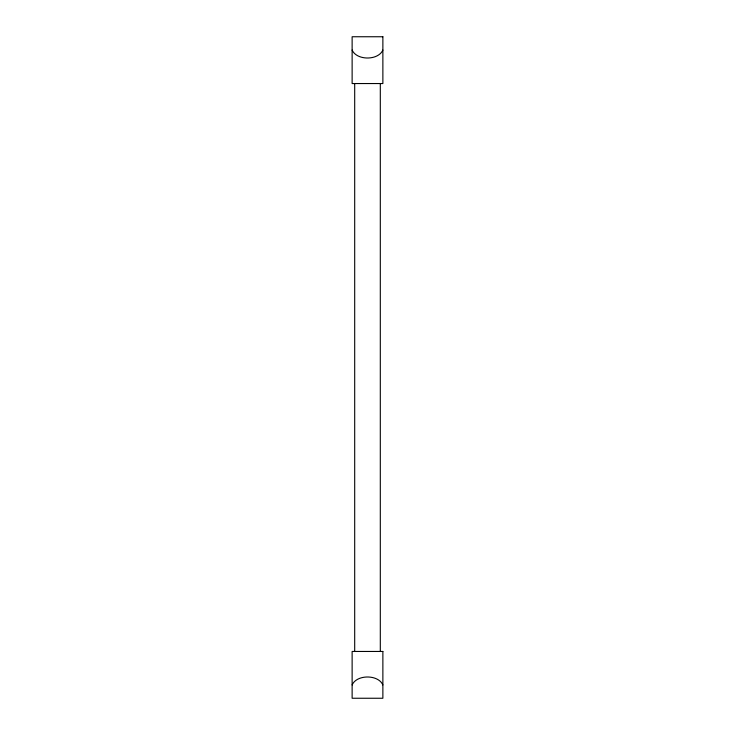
<?xml version="1.0" encoding="UTF-8"?>
<svg xmlns="http://www.w3.org/2000/svg" width="735" height="735" viewBox="0 0 735 735"><rect width="100%" height="100%" fill="white"/><g stroke="black" fill="none" stroke-linecap="round" stroke-linejoin="round"><path stroke-width="1.1" d="M382.871 50.063C378.231 60.656 356.769 60.656 352.129 50.063M352.129 684.937C356.769 674.344 378.231 674.344 382.871 684.937M380.307 83.542L380.307 651.458M354.693 83.542L354.693 651.458M382.871 36.75L352.129 36.75L352.129 83.542L382.871 83.542L382.871 36.75M382.871 651.458L352.129 651.458L352.129 698.25L382.871 698.25L382.871 651.458"/></g></svg>
